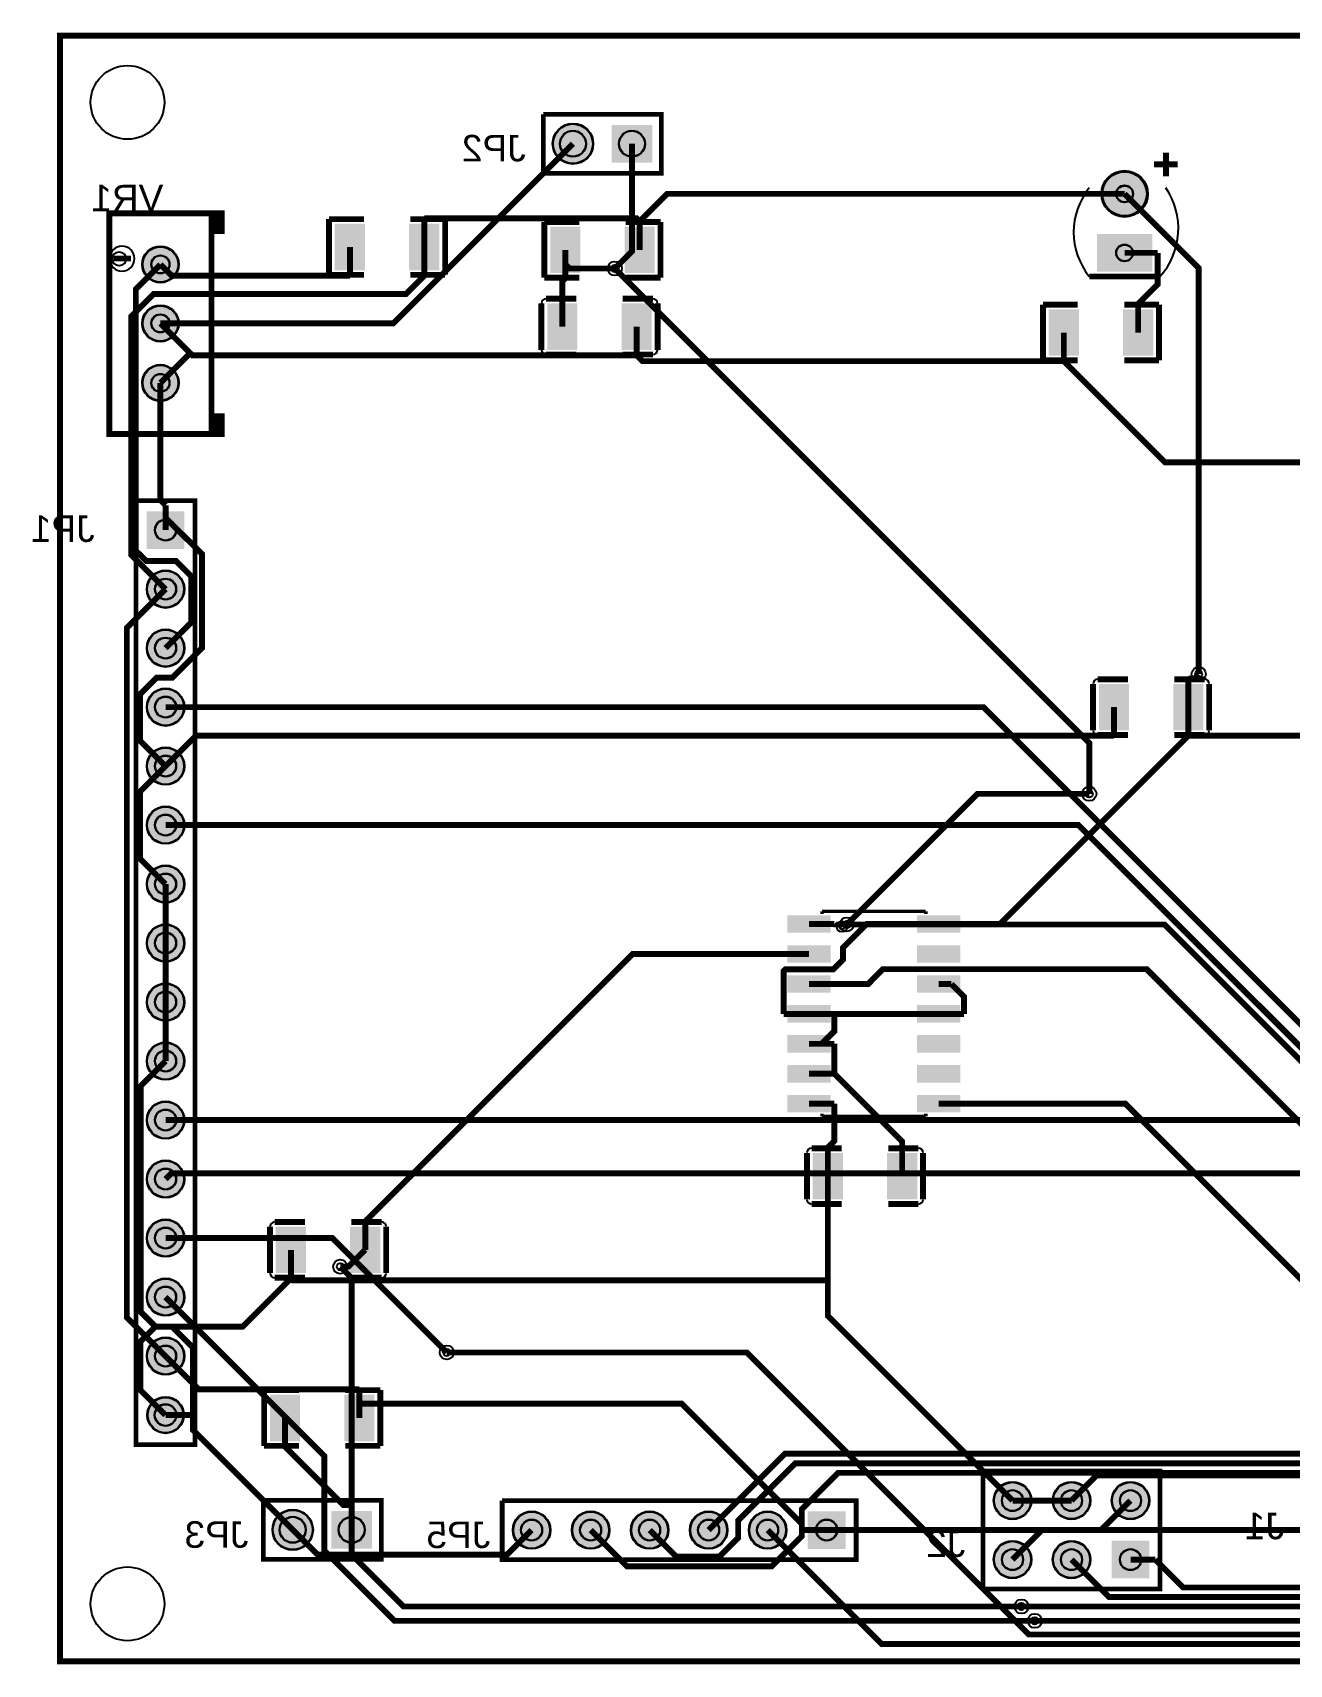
# Model space of a CAD drawing. Extents: x 229 to 5477, y -8 to 2758.
# Drawn here: x 229 to 2359, y -8 to 2758 of the extents above; entities that cross this region are included whole.
import ezdxf

# ---------------------------------------------------------------- set-up
doc = ezdxf.new("R2010")
doc.units = 9
for name, color, linetype, true_color in [('BoardOutLine', 7, 'Continuous', 0xff00ff), ('BottomLayer', 7, 'Continuous', 0x0000ff), ('BottomSilkLayer', 7, 'Continuous', 0x66cc33), ('Document', 7, 'Continuous', 0xffffff), ('Hole', 7, 'Continuous', 0x222222), ('Multi-Layer', 7, 'Continuous', 0xc0c0c0), ('TopLayer', 7, 'Continuous', 0xff0000), ('TopPasteMaskLayer', 7, 'Continuous', 0x808080), ('TopSilkLayer', 7, 'Continuous', 0xffcc00), ('TopSolderMaskLayer', 7, 'Continuous', 0x800080)]:
    doc.layers.add(name, color=color, linetype=linetype, true_color=true_color)
doc.styles.get("Standard").update_dxf_attribs({"font": 'arial.ttf'})

msp = doc.modelspace()

# ---------------------------------------------------------------- hatches: boundary and pattern name
at = {"layer": 'Multi-Layer'}
for points in [[(1111.5, 2570, 1), (1178.5, 2570, 1)], [(1278.5, 2601), (1211.5, 2601), (1211.5, 2539), (1278.5, 2539)], [(2042.6, 2485, 1), (2117.4, 2485, 1)], [(2035, 2415), (2125, 2415), (2125, 2355), (2035, 2355)], [(415.8, 2365.4, 1), (475.8, 2365.4, 1)], [(415.8, 2265.4, 1), (475.8, 2265.4, 1)], [(415.8, 2164.6, 1), (475.8, 2164.6, 1)], [(423.5, 1946), (423.5, 1884), (485.5, 1884), (485.5, 1946)], [(423.5, 1815, 1), (485.5, 1815, 1)], [(423.5, 1715, 1), (485.5, 1715, 1)], [(423.5, 1615, 1), (485.5, 1615, 1)], [(423.5, 1515, 1), (485.5, 1515, 1)], [(423.5, 1415, 1), (485.5, 1415, 1)], [(423.5, 1315, 1), (485.5, 1315, 1)], [(423.5, 1215, 1), (485.5, 1215, 1)], [(423.5, 1115, 1), (485.5, 1115, 1)], [(423.5, 1015, 1), (485.5, 1015, 1)], [(423.5, 915, 1), (485.5, 915, 1)], [(423.5, 815, 1), (485.5, 815, 1)], [(423.5, 715, 1), (485.5, 715, 1)], [(423.5, 615, 1), (485.5, 615, 1)], [(423.5, 515, 1), (485.5, 515, 1)], [(424.5, 415, 1), (484.5, 415, 1)], [(1859, 270, 1), (1921, 270, 1)], [(1959, 270, 1), (2021, 270, 1)], [(2059, 270, 1), (2121, 270, 1)], [(636.5, 220.5, 1), (703.5, 220.5, 1)], [(803.5, 251.5), (736.5, 251.5), (736.5, 189.5), (803.5, 189.5)], [(1044, 220, 1), (1106, 220, 1)], [(1144, 220, 1), (1206, 220, 1)], [(1244, 220, 1), (1306, 220, 1)], [(1344, 220, 1), (1406, 220, 1)], [(1444, 220, 1), (1506, 220, 1)], [(1606, 251), (1544, 251), (1544, 189), (1606, 189)], [(1859, 170, 1), (1921, 170, 1)], [(1959, 170, 1), (2021, 170, 1)], [(2121, 201), (2059, 201), (2059, 139), (2121, 139)]]:
    msp.add_hatch(color=256, dxfattribs=at).paths.add_polyline_path(points)
at = {"layer": 'TopLayer'}
for points in [[(743.4, 2432.4), (790.6, 2432.4), (790.6, 2357.6), (743.4, 2357.6)], [(869.4, 2432.4), (916.6, 2432.4), (916.6, 2357.6), (869.4, 2357.6)], [(1108.4, 2427.4), (1155.6, 2427.4), (1155.6, 2352.6), (1108.4, 2352.6)], [(1234.4, 2427.4), (1281.6, 2427.4), (1281.6, 2352.6), (1234.4, 2352.6)], [(1150.6, 2222.6), (1103.4, 2222.6), (1103.4, 2297.4), (1150.6, 2297.4)], [(1276.6, 2222.6), (1229.4, 2222.6), (1229.4, 2297.4), (1276.6, 2297.4)], [(1953.4, 2287.4), (2000.6, 2287.4), (2000.6, 2212.6), (1953.4, 2212.6)], [(2079.4, 2287.4), (2126.6, 2287.4), (2126.6, 2212.6), (2079.4, 2212.6)], [(2038.4, 1652.4), (2085.6, 1652.4), (2085.6, 1577.6), (2038.4, 1577.6)], [(2164.4, 1652.4), (2211.6, 1652.4), (2211.6, 1577.6), (2164.4, 1577.6)], [(1513.1, 1233.3), (1513.1, 1261.2), (1577.1, 1261.2), (1577.1, 1233.3)], [(1796.9, 1261.2), (1796.9, 1233.3), (1732.9, 1233.3), (1732.9, 1261.2)], [(1513.1, 1182.6), (1513.1, 1210.5), (1577.1, 1210.5), (1577.1, 1182.6)], [(1796.9, 1210.5), (1796.9, 1182.6), (1732.9, 1182.6), (1732.9, 1210.5)], [(1513.1, 1131.8), (1513.1, 1159.7), (1577.1, 1159.7), (1577.1, 1131.8)], [(1796.9, 1159.7), (1796.9, 1131.8), (1732.9, 1131.8), (1732.9, 1159.7)], [(1513.1, 1081), (1513.1, 1109), (1577.1, 1109), (1577.1, 1081)], [(1796.9, 1109), (1796.9, 1081), (1732.9, 1081), (1732.9, 1109)], [(1513.1, 1030.3), (1513.1, 1058.2), (1577.1, 1058.2), (1577.1, 1030.3)], [(1796.9, 1058.2), (1796.9, 1030.3), (1732.9, 1030.3), (1732.9, 1058.2)], [(1513.1, 979.5), (1513.1, 1007.4), (1577.1, 1007.4), (1577.1, 979.5)], [(1796.9, 1007.4), (1796.9, 979.5), (1732.9, 979.5), (1732.9, 1007.4)], [(1513.1, 928.8), (1513.1, 956.7), (1577.1, 956.7), (1577.1, 928.8)], [(1796.9, 956.7), (1796.9, 928.8), (1732.9, 928.8), (1732.9, 956.7)], [(1553.4, 857.4), (1600.6, 857.4), (1600.6, 782.6), (1553.4, 782.6)], [(1679.4, 857.4), (1726.6, 857.4), (1726.6, 782.6), (1679.4, 782.6)], [(643.4, 732.4), (690.6, 732.4), (690.6, 657.6), (643.4, 657.6)], [(769.4, 732.4), (816.6, 732.4), (816.6, 657.6), (769.4, 657.6)], [(633.4, 447.4), (680.6, 447.4), (680.6, 372.6), (633.4, 372.6)], [(759.4, 447.4), (806.6, 447.4), (806.6, 372.6), (759.4, 372.6)]]:
    msp.add_hatch(color=256, dxfattribs=at).paths.add_polyline_path(points)
at = {"layer": 'TopPasteMaskLayer'}
for points in [[(1111.5, 2570, 1), (1178.5, 2570, 1)], [(1278.5, 2601), (1211.5, 2601), (1211.5, 2539), (1278.5, 2539)], [(2042.6, 2485, 1), (2117.4, 2485, 1)], [(743.4, 2432.4), (790.6, 2432.4), (790.6, 2357.6), (743.4, 2357.6)], [(869.4, 2432.4), (916.6, 2432.4), (916.6, 2357.6), (869.4, 2357.6)], [(1108.4, 2427.4), (1155.6, 2427.4), (1155.6, 2352.6), (1108.4, 2352.6)], [(1234.4, 2427.4), (1281.6, 2427.4), (1281.6, 2352.6), (1234.4, 2352.6)], [(2035, 2415), (2125, 2415), (2125, 2355), (2035, 2355)], [(415.8, 2365.4, 1), (475.8, 2365.4, 1)], [(1150.6, 2222.6), (1103.4, 2222.6), (1103.4, 2297.4), (1150.6, 2297.4)], [(1276.6, 2222.6), (1229.4, 2222.6), (1229.4, 2297.4), (1276.6, 2297.4)], [(415.8, 2265.4, 1), (475.8, 2265.4, 1)], [(1953.4, 2287.4), (2000.6, 2287.4), (2000.6, 2212.6), (1953.4, 2212.6)], [(2079.4, 2287.4), (2126.6, 2287.4), (2126.6, 2212.6), (2079.4, 2212.6)], [(415.8, 2164.6, 1), (475.8, 2164.6, 1)], [(423.5, 1946), (423.5, 1884), (485.5, 1884), (485.5, 1946)], [(423.5, 1815, 1), (485.5, 1815, 1)], [(423.5, 1715, 1), (485.5, 1715, 1)], [(423.5, 1615, 1), (485.5, 1615, 1)], [(2038.4, 1652.4), (2085.6, 1652.4), (2085.6, 1577.6), (2038.4, 1577.6)], [(2164.4, 1652.4), (2211.6, 1652.4), (2211.6, 1577.6), (2164.4, 1577.6)], [(423.5, 1515, 1), (485.5, 1515, 1)], [(423.5, 1415, 1), (485.5, 1415, 1)], [(423.5, 1315, 1), (485.5, 1315, 1)], [(423.5, 1215, 1), (485.5, 1215, 1)], [(1513.1, 1233.3), (1513.1, 1261.2), (1577.1, 1261.2), (1577.1, 1233.3)], [(1796.9, 1261.2), (1796.9, 1233.3), (1732.9, 1233.3), (1732.9, 1261.2)], [(1513.1, 1182.6), (1513.1, 1210.5), (1577.1, 1210.5), (1577.1, 1182.6)], [(1796.9, 1210.5), (1796.9, 1182.6), (1732.9, 1182.6), (1732.9, 1210.5)], [(423.5, 1115, 1), (485.5, 1115, 1)], [(1513.1, 1131.8), (1513.1, 1159.7), (1577.1, 1159.7), (1577.1, 1131.8)], [(1796.9, 1159.7), (1796.9, 1131.8), (1732.9, 1131.8), (1732.9, 1159.7)], [(1513.1, 1081), (1513.1, 1109), (1577.1, 1109), (1577.1, 1081)], [(1796.9, 1109), (1796.9, 1081), (1732.9, 1081), (1732.9, 1109)], [(1513.1, 1030.3), (1513.1, 1058.2), (1577.1, 1058.2), (1577.1, 1030.3)], [(1796.9, 1058.2), (1796.9, 1030.3), (1732.9, 1030.3), (1732.9, 1058.2)], [(423.5, 1015, 1), (485.5, 1015, 1)], [(1513.1, 979.5), (1513.1, 1007.4), (1577.1, 1007.4), (1577.1, 979.5)], [(1796.9, 1007.4), (1796.9, 979.5), (1732.9, 979.5), (1732.9, 1007.4)], [(423.5, 915, 1), (485.5, 915, 1)], [(1513.1, 928.8), (1513.1, 956.7), (1577.1, 956.7), (1577.1, 928.8)], [(1796.9, 956.7), (1796.9, 928.8), (1732.9, 928.8), (1732.9, 956.7)], [(423.5, 815, 1), (485.5, 815, 1)], [(1553.4, 857.4), (1600.6, 857.4), (1600.6, 782.6), (1553.4, 782.6)], [(1679.4, 857.4), (1726.6, 857.4), (1726.6, 782.6), (1679.4, 782.6)], [(423.5, 715, 1), (485.5, 715, 1)], [(643.4, 732.4), (690.6, 732.4), (690.6, 657.6), (643.4, 657.6)], [(769.4, 732.4), (816.6, 732.4), (816.6, 657.6), (769.4, 657.6)], [(423.5, 615, 1), (485.5, 615, 1)], [(423.5, 515, 1), (485.5, 515, 1)], [(424.5, 415, 1), (484.5, 415, 1)], [(633.4, 447.4), (680.6, 447.4), (680.6, 372.6), (633.4, 372.6)], [(759.4, 447.4), (806.6, 447.4), (806.6, 372.6), (759.4, 372.6)], [(1859, 270, 1), (1921, 270, 1)], [(1959, 270, 1), (2021, 270, 1)], [(2059, 270, 1), (2121, 270, 1)], [(636.5, 220.5, 1), (703.5, 220.5, 1)], [(803.5, 251.5), (736.5, 251.5), (736.5, 189.5), (803.5, 189.5)], [(1044, 220, 1), (1106, 220, 1)], [(1144, 220, 1), (1206, 220, 1)], [(1244, 220, 1), (1306, 220, 1)], [(1344, 220, 1), (1406, 220, 1)], [(1444, 220, 1), (1506, 220, 1)], [(1606, 251), (1544, 251), (1544, 189), (1606, 189)], [(1859, 170, 1), (1921, 170, 1)], [(1959, 170, 1), (2021, 170, 1)], [(2121, 201), (2059, 201), (2059, 139), (2121, 139)]]:
    msp.add_hatch(color=256, dxfattribs=at).paths.add_polyline_path(points)
at = {"layer": 'TopSolderMaskLayer'}
for points in [[(1110.5, 2570, 1), (1179.5, 2570, 1)], [(1279.5, 2602), (1210.5, 2602), (1210.5, 2538), (1279.5, 2538)], [(2040.6, 2485, 1), (2119.4, 2485, 1)], [(741.4, 2434.4), (792.6, 2434.4), (792.6, 2355.6), (741.4, 2355.6)], [(867.4, 2434.4), (918.6, 2434.4), (918.6, 2355.6), (867.4, 2355.6)], [(1106.4, 2429.4), (1157.6, 2429.4), (1157.6, 2350.6), (1106.4, 2350.6)], [(1232.4, 2429.4), (1283.6, 2429.4), (1283.6, 2350.6), (1232.4, 2350.6)], [(2033, 2417), (2127, 2417), (2127, 2353), (2033, 2353)], [(414.8, 2365.4, 1), (476.8, 2365.4, 1)], [(414.8, 2265.4, 1), (476.8, 2265.4, 1)], [(1152.6, 2220.6), (1101.4, 2220.6), (1101.4, 2299.4), (1152.6, 2299.4)], [(1278.6, 2220.6), (1227.4, 2220.6), (1227.4, 2299.4), (1278.6, 2299.4)], [(1951.4, 2289.4), (2002.6, 2289.4), (2002.6, 2210.6), (1951.4, 2210.6)], [(2077.4, 2289.4), (2128.6, 2289.4), (2128.6, 2210.6), (2077.4, 2210.6)], [(414.8, 2164.6, 1), (476.8, 2164.6, 1)], [(422.5, 1947), (422.5, 1883), (486.5, 1883), (486.5, 1947)], [(422.5, 1815, 1), (486.5, 1815, 1)], [(422.5, 1715, 1), (486.5, 1715, 1)], [(422.5, 1615, 1), (486.5, 1615, 1)], [(2036.4, 1654.4), (2087.6, 1654.4), (2087.6, 1575.6), (2036.4, 1575.6)], [(2162.4, 1654.4), (2213.6, 1654.4), (2213.6, 1575.6), (2162.4, 1575.6)], [(422.5, 1515, 1), (486.5, 1515, 1)], [(422.5, 1415, 1), (486.5, 1415, 1)], [(422.5, 1315, 1), (486.5, 1315, 1)], [(422.5, 1215, 1), (486.5, 1215, 1)], [(1508.6, 1232.5), (1508.6, 1262.1), (1581.6, 1262.1), (1581.6, 1232.5)], [(1801.4, 1262.1), (1801.4, 1232.5), (1728.4, 1232.5), (1728.4, 1262.1)], [(1508.6, 1181.7), (1508.6, 1211.3), (1581.6, 1211.3), (1581.6, 1181.7)], [(1801.4, 1211.3), (1801.4, 1181.7), (1728.4, 1181.7), (1728.4, 1211.3)], [(422.5, 1115, 1), (486.5, 1115, 1)], [(1508.6, 1130.9), (1508.6, 1160.5), (1581.6, 1160.5), (1581.6, 1130.9)], [(1801.4, 1160.5), (1801.4, 1130.9), (1728.4, 1130.9), (1728.4, 1160.5)], [(1508.6, 1080.2), (1508.6, 1109.8), (1581.6, 1109.8), (1581.6, 1080.2)], [(1801.4, 1109.8), (1801.4, 1080.2), (1728.4, 1080.2), (1728.4, 1109.8)], [(1508.6, 1029.5), (1508.6, 1059.1), (1581.6, 1059.1), (1581.6, 1029.5)], [(1801.4, 1059.1), (1801.4, 1029.5), (1728.4, 1029.5), (1728.4, 1059.1)], [(422.5, 1015, 1), (486.5, 1015, 1)], [(1508.6, 978.7), (1508.6, 1008.3), (1581.6, 1008.3), (1581.6, 978.7)], [(1801.4, 1008.3), (1801.4, 978.7), (1728.4, 978.7), (1728.4, 1008.3)], [(422.5, 915, 1), (486.5, 915, 1)], [(1508.6, 927.9), (1508.6, 957.5), (1581.6, 957.5), (1581.6, 927.9)], [(1801.4, 957.5), (1801.4, 927.9), (1728.4, 927.9), (1728.4, 957.5)], [(1551.4, 859.4), (1602.6, 859.4), (1602.6, 780.6), (1551.4, 780.6)], [(1677.4, 859.4), (1728.6, 859.4), (1728.6, 780.6), (1677.4, 780.6)], [(422.5, 815, 1), (486.5, 815, 1)], [(422.5, 715, 1), (486.5, 715, 1)], [(641.4, 734.4), (692.6, 734.4), (692.6, 655.6), (641.4, 655.6)], [(767.4, 734.4), (818.6, 734.4), (818.6, 655.6), (767.4, 655.6)], [(422.5, 615, 1), (486.5, 615, 1)], [(422.5, 515, 1), (486.5, 515, 1)], [(423.5, 415, 1), (485.5, 415, 1)], [(631.4, 449.4), (682.6, 449.4), (682.6, 370.6), (631.4, 370.6)], [(757.4, 449.4), (808.6, 449.4), (808.6, 370.6), (757.4, 370.6)], [(1858, 270, 1), (1922, 270, 1)], [(1958, 270, 1), (2022, 270, 1)], [(2058, 270, 1), (2122, 270, 1)], [(635.5, 220.5, 1), (704.5, 220.5, 1)], [(804.5, 252.5), (735.5, 252.5), (735.5, 188.5), (804.5, 188.5)], [(1043, 220, 1), (1107, 220, 1)], [(1143, 220, 1), (1207, 220, 1)], [(1243, 220, 1), (1307, 220, 1)], [(1343, 220, 1), (1407, 220, 1)], [(1443, 220, 1), (1507, 220, 1)], [(1607, 252), (1543, 252), (1543, 188), (1607, 188)], [(1858, 170, 1), (1922, 170, 1)], [(1958, 170, 1), (2022, 170, 1)], [(2122, 202), (2058, 202), (2058, 138), (2122, 138)]]:
    msp.add_hatch(color=256, dxfattribs=at).paths.add_polyline_path(points)

# ---------------------------------------------------------------- linework, layer by layer
at = {"layer": 'BoardOutLine', "const_width": 10}
msp.add_lwpolyline([(275.6, 2753.3), (5472.4, 2753.3), (5472.4, -2.6), (275.6, -2.6), (275.6, 2753.3)], close=True, dxfattribs=at)
at = {"layer": 'BottomLayer', "const_width": 10}
for points in [[(1145, 2570), (840.4, 2265.4), (445.8, 2265.4)], [(1245, 2570), (1245, 2387.4), (1216.1, 2358.5)], [(2080, 2485), (2205.6, 2359.4), (2205.6, 1670.9)], [(454.5, 1715), (498, 1758.5), (498, 1836.8), (472.1, 1862.8), (421.6, 1862.8), (404.2, 1880.1), (404.2, 2323.8), (445.8, 2365.4)], [(1216.1, 2358.5), (2020.1, 1554.4), (2020.1, 1468)], [(454.5, 1957.1), (445.8, 1965.7), (445.8, 2164.6)], [(454.5, 1936), (516.2, 1874.4), (516.2, 1714.9), (466.3, 1665), (439.3, 1665), (411.1, 1636.7), (411.1, 1558.4), (454.5, 1515)], [(454.5, 1936), (454.5, 1957.1)], [(454.5, 1915), (454.5, 1936)], [(454.5, 515), (388.9, 580.6), (388.9, 1749.4), (454.5, 1815)], [(3690, 170), (3640, 220), (3640, 286.3), (3139, 787.3), (2668.1, 787.3), (1840.5, 1615), (454.5, 1615)], [(454.5, 1515), (411, 1471.6), (411, 1358.4), (454.5, 1315)], [(3590, 170), (3540, 220), (3540, 285.5), (3062.6, 762.9), (2654.1, 762.9), (2002, 1415), (454.5, 1415)], [(454.5, 1315), (454.5, 1215)], [(3290, 270), (2862.3, 697.7), (2696.6, 697.7), (2147.7, 1246.6), (1609.2, 1246.6)], [(454.5, 1215), (454.5, 1115)], [(454.5, 1115), (454.5, 1015)], [(500.8, 415), (500.8, 529.2), (465, 565), (437.3, 565), (412.4, 589.9), (412.4, 972.9), (454.5, 1015)], [(454.5, 915), (454.5, 915), (2428.6, 915), (2884.9, 458.6), (3067.6, 458.6), (3240, 286.3), (3240, 253.5), (3268.6, 224.9), (3310.6, 224.9), (3340, 254.3), (3340, 285), (3370.1, 315.1), (3410.1, 315.1), (3440, 285.2), (3440, 220), (3490, 170)], [(454.5, 815), (464.4, 824.9), (2495.9, 824.9), (2509.4, 811.4), (2509.4, 801), (2978.7, 331.7), (3093.9, 331.7), (3144.9, 280.7), (3144.9, 248.6), (3173.5, 220), (3204.9, 220), (3235.1, 189.7), (3235.1, 159.5), (3274.1, 120.5), (3340.5, 120.5), (3390, 170)], [(454.5, 715), (737.2, 715), (931.1, 521.1)], [(770, 220.5), (770, 647.1), (750.7, 666.4)], [(454.5, 615), (723.5, 345.9), (723.5, 185.3), (842.7, 66.2), (1927.6, 66.2)], [(500.8, 415), (454.5, 415)], [(670, 220.5), (500.8, 389.7), (500.8, 415), (500.8, 415)], [(1275, 220), (1320.1, 174.9), (1393.2, 174.9), (1425, 206.7), (1425, 236.5), (1521.8, 333.2), (2626.8, 333.2), (2690, 270)], [(1375, 220), (1504.4, 349.4), (2710.6, 349.4), (2790, 270)], [(1175, 220), (1236.3, 158.7), (1481.8, 158.7), (1532.9, 209.8), (1532.9, 255.6), (1594.5, 317.1), (2606.6, 317.1), (2640, 283.8), (2640, 254.6), (2679.5, 215.1), (2690, 215.1)], [(2090, 270), (2040, 220), (1575, 220)], [(770, 220.5), (770, 178.4)], [(770, 178.4), (858, 90.5), (1905, 90.5)], [(2090, 170), (2132.1, 170)], [(2132.1, 170), (2179.4, 122.7), (3042.7, 122.7), (3090, 170)]]:
    msp.add_lwpolyline(points, dxfattribs=at)
at = {"layer": 'BottomSilkLayer'}
for points, const_width in [([(1095, 2620), (1220, 2620)], 7.99), ([(1095, 2620), (1095, 2520), (1295, 2520), (1295, 2620), (1220, 2620)], 8), ([(395.8, 2375.4), (380.8, 2375.4), (365.8, 2375.4), (380.8, 2375.4)], 10), ([(404.5, 1890), (404.5, 1965), (504.5, 1965), (504.5, 365), (404.5, 365), (404.5, 465)], 8), ([(404.5, 465), (404.5, 1890)], 7.99), ([(1840, 120), (1840, 320), (2140, 320), (2140, 120), (1840, 120), (2031.7, 120)], 8), ([(620, 270.5), (745, 270.5)], 7.99), ([(620, 270.5), (620, 170.5), (820, 170.5), (820, 270.5), (745, 270.5)], 8), ([(1550, 270), (1625, 270), (1625, 170), (1025, 170), (1025, 270)], 8), ([(1025, 270), (1550, 270)], 7.99)]:
    msp.add_lwpolyline(points, dxfattribs=dict(at, const_width=const_width))
at = {"layer": 'BottomSilkLayer', "const_width": 10}
for points in [[(532.4, 2452), (359.2, 2452), (359.2, 2078), (532.4, 2078), (532.4, 2452)], [(549.8, 2452), (541.9, 2452), (541.9, 2422), (549.8, 2422), (549.8, 2452)], [(549.8, 2108), (541.9, 2108), (541.9, 2078), (549.8, 2078), (549.8, 2108)]]:
    msp.add_lwpolyline(points, close=True, dxfattribs=at)
at = {"layer": 'BottomSilkLayer'}
msp.add_arc((380.8, 2375.2), 21.2, 180.5402, 179.4598, dxfattribs=at)
at = {"layer": 'Document'}
msp.add_circle((375.8, 2375), 11.8, dxfattribs=at)
at = {"layer": 'Hole'}
for centre in [(1216.1, 2358.5), (2205.6, 1670.9), (2020.1, 1468), (1609.2, 1246.6), (750.7, 666.4), (931.1, 521.1), (1905, 90.5), (1927.6, 66.2)]:
    msp.add_circle(centre, 6, dxfattribs=at)
at = {"layer": 'Multi-Layer'}
for centre, radius in [((390, 2640), 62.5), ((1145, 2570), 33.5), ((1145, 2570), 21.7), ((1245, 2570), 21.7), ((2080, 2485), 37.4), ((2080, 2485), 13.8), ((445.8, 2365.4), 30), ((445.8, 2365.4), 15), ((2080, 2385), 13.8), ((1216.1, 2358.5), 12), ((445.8, 2265.4), 30), ((445.8, 2265.4), 15), ((445.8, 2164.6), 30), ((445.8, 2164.6), 15), ((454.5, 1915), 17.5), ((454.5, 1815), 31), ((454.5, 1815), 17.5), ((454.5, 1715), 31), ((454.5, 1715), 17.5), ((2205.6, 1670.9), 12), ((454.5, 1615), 31), ((454.5, 1615), 17.5), ((454.5, 1515), 31), ((454.5, 1515), 17.5), ((2020.1, 1468), 12), ((454.5, 1415), 31), ((454.5, 1415), 17.5), ((454.5, 1315), 31), ((454.5, 1315), 17.5), ((454.5, 1215), 31), ((1609.2, 1246.6), 12), ((454.5, 1215), 17.5), ((454.5, 1115), 31), ((454.5, 1115), 17.5), ((454.5, 1015), 31), ((454.5, 1015), 17.5), ((454.5, 915), 31), ((454.5, 915), 17.5), ((454.5, 815), 31), ((454.5, 815), 17.5), ((454.5, 715), 31), ((454.5, 715), 17.5), ((750.7, 666.4), 12), ((454.5, 615), 31), ((454.5, 615), 17.5), ((454.5, 515), 31), ((454.5, 515), 17.5), ((931.1, 521.1), 12), ((454.5, 415), 30), ((454.5, 415), 18), ((1890, 270), 31), ((1890, 270), 17.5), ((1990, 270), 31), ((1990, 270), 17.5), ((2090, 270), 31), ((2090, 270), 17.5), ((670, 220.5), 33.5), ((1075, 220), 31), ((1175, 220), 31), ((1275, 220), 31), ((1375, 220), 31), ((1475, 220), 31), ((670, 220.5), 21.7), ((770, 220.5), 21.7), ((1075, 220), 17.5), ((1175, 220), 17.5), ((1275, 220), 17.5), ((1375, 220), 17.5), ((1475, 220), 17.5), ((1575, 220), 17.5), ((1890, 170), 31), ((1990, 170), 31), ((1890, 170), 17.5), ((1990, 170), 17.5), ((2090, 170), 17.5), ((390, 95), 62.5), ((1905, 90.5), 12), ((1927.6, 66.2), 12)]:
    msp.add_circle(centre, radius, dxfattribs=at)
at = {"layer": 'TopLayer', "const_width": 10}
for points in [[(2080, 2485), (1304.5, 2485), (1258, 2438.5)], [(893, 2443.5), (1253, 2443.5), (1258, 2438.5)], [(893, 2419.2), (893, 2443.5)], [(1258, 2390), (1258, 2438.5)], [(893, 2419.2), (893, 2395)], [(767, 2395), (767, 2346.5)], [(893, 2395), (893, 2346.5)], [(1132, 2365.7), (1132, 2390)], [(2080, 2385), (2136.1, 2385)], [(2103, 2298.5), (2136.1, 2331.6), (2136.1, 2385)], [(893, 2346.5), (861.9, 2315.4), (434.7, 2315.4), (396.6, 2277.3), (396.6, 1872.9), (454.5, 1815)], [(767, 2346.5), (464.7, 2346.5), (445.8, 2365.4)], [(1132, 2365.7), (1132, 2341.5)], [(1132, 2365.7), (1139.3, 2358.5), (1216.1, 2358.5)], [(1132, 2341.5), (1127, 2336.5), (1127, 2260)], [(2103, 2250), (2103, 2298.5)], [(496.2, 2215), (445.8, 2265.4)], [(1253, 2260), (1253, 2211.5)], [(1977, 2250), (1977, 2201.5)], [(445.8, 2164.6), (496.2, 2215)], [(1253, 2211.5), (499.7, 2211.5), (496.2, 2215)], [(1977, 2201.5), (1263, 2201.5), (1253, 2211.5)], [(4680.1, 2030), (2148.5, 2030), (1977, 2201.5)], [(2188, 1566.5), (4609.3, 1566.5), (4767, 1724.2)], [(2205.6, 1670.9), (2198.2, 1663.5), (2188, 1663.5)], [(2188, 1615), (2188, 1663.5)], [(2062, 1615), (2062, 1566.5)], [(2188, 1615), (2188, 1566.5)], [(2062, 1566.5), (506, 1566.5), (454.5, 1515)], [(1764.9, 1247.3), (1868.8, 1247.3), (2188, 1566.5)], [(2020.1, 1468), (1830.6, 1468), (1609.2, 1246.6)], [(1502.1, 1095), (1502.1, 1167.8), (1505, 1170.7), (1586.6, 1170.7), (1602.9, 1187.1), (1602.9, 1207.5), (1642.7, 1247.3), (1764.9, 1247.3)], [(1545.1, 1247.3), (1588.1, 1247.3)], [(1588.1, 1247.3), (1588.9, 1246.6), (1609.2, 1246.6)], [(1545.1, 1196.5), (1246, 1196.5), (793, 743.5)], [(1545.1, 1145.7), (1645.4, 1145.7), (1670.4, 1170.8), (2117.4, 1170.8), (2486.3, 801.8)], [(1764.9, 1145.7), (1786.4, 1145.7)], [(1786.4, 1145.7), (1807.9, 1124.2), (1807.9, 1095)], [(1545.1, 1095), (1502.1, 1095)], [(1547, 1095), (1545.1, 1095)], [(1547, 1095), (1588.1, 1095)], [(1566.6, 1044.3), (1588.1, 1065.8), (1588.1, 1095)], [(1764.9, 1095), (1588.1, 1095)], [(1786.4, 1095), (1764.9, 1095)], [(1786.4, 1095), (1807.9, 1095)], [(1545.1, 1044.3), (1566.6, 1044.3)], [(1566.6, 1044.3), (1588.1, 1044.3)], [(1588.1, 993.5), (1588.1, 1044.3)], [(1545.1, 993.5), (1584.1, 993.5)], [(1584.1, 993.5), (1588.1, 993.5)], [(1588.1, 993.5), (1703, 878.6), (1703, 820)], [(1545.1, 942.7), (1588.1, 942.7)], [(1588.1, 942.7), (1588.1, 879.6), (1577, 868.5)], [(1764.9, 942.7), (2081.4, 942.7), (2740, 284), (2740, 220), (2790, 170)], [(1577, 844.2), (1577, 868.5)], [(1577, 844.2), (1577, 820)], [(1577, 820), (1577, 643.3)], [(793, 695), (793, 743.5)], [(667, 695), (667, 646.5)], [(750.7, 666.4), (764.4, 666.4), (793, 695)], [(667, 646.5), (585.5, 565), (437.5, 565), (411.9, 539.4), (411.9, 457.5), (454.5, 415)], [(1577, 643.3), (670.2, 643.3), (667, 646.5)], [(1577, 643.3), (1577, 583), (1890, 270)], [(3290, 170), (3163.1, 43.1), (1917.7, 43.1), (1439.6, 521.1), (931.1, 521.1)], [(783, 458.5), (511, 458.5), (454.5, 515)], [(783, 434.2), (783, 458.5)], [(657, 410), (657, 361.5)], [(783, 410), (783, 434.2)], [(783, 434.2), (1329.2, 434.2), (1532.9, 230.5), (1532.9, 220)], [(657, 361.5), (755.9, 262.6), (770, 262.6)], [(1990, 270), (2032.5, 312.5), (2547.5, 312.5), (2590, 270)], [(770, 220.5), (770, 262.6)], [(3590, 270), (3540, 220), (3371.3, 220), (3340, 188.7), (3340, 152.4), (3214.6, 27), (1668, 27), (1475, 220)], [(1990, 270), (1890, 270)], [(3390, 270), (3335.1, 215.1), (3171.2, 215.1), (3144.9, 188.8), (3144.9, 157.5), (3077.8, 90.5), (1905, 90.5)], [(670, 220.5), (712.1, 178.4), (1033.4, 178.4), (1075, 220)], [(1575, 220), (1532.9, 220)], [(1890, 170), (1940, 220), (2703.8, 220), (2740, 183.8), (2740, 156.2), (2773.5, 122.7), (2842.7, 122.7), (2890, 170)], [(3190, 170), (3086.2, 66.2), (1927.6, 66.2)], [(1990, 170), (2053.4, 106.6), (2926.6, 106.6), (2990, 170)]]:
    msp.add_lwpolyline(points, dxfattribs=at)
at = {"layer": 'TopPasteMaskLayer'}
for centre, radius in [((1145, 2570), 33.5), ((1145, 2570), 21.7), ((1245, 2570), 21.7), ((2080, 2485), 37.4), ((2080, 2485), 13.8), ((445.8, 2365.4), 30), ((445.8, 2365.4), 15), ((2080, 2385), 13.8), ((445.8, 2265.4), 30), ((445.8, 2265.4), 15), ((445.8, 2164.6), 30), ((445.8, 2164.6), 15), ((454.5, 1915), 17.5), ((454.5, 1815), 31), ((454.5, 1815), 17.5), ((454.5, 1715), 31), ((454.5, 1715), 17.5), ((454.5, 1615), 31), ((454.5, 1615), 17.5), ((454.5, 1515), 31), ((454.5, 1515), 17.5), ((454.5, 1415), 31), ((454.5, 1415), 17.5), ((454.5, 1315), 31), ((454.5, 1315), 17.5), ((454.5, 1215), 31), ((454.5, 1215), 17.5), ((454.5, 1115), 31), ((454.5, 1115), 17.5), ((454.5, 1015), 31), ((454.5, 1015), 17.5), ((454.5, 915), 31), ((454.5, 915), 17.5), ((454.5, 815), 31), ((454.5, 815), 17.5), ((454.5, 715), 31), ((454.5, 715), 17.5), ((454.5, 615), 31), ((454.5, 615), 17.5), ((454.5, 515), 31), ((454.5, 515), 17.5), ((454.5, 415), 30), ((454.5, 415), 18), ((1890, 270), 31), ((1890, 270), 17.5), ((1990, 270), 31), ((1990, 270), 17.5), ((2090, 270), 31), ((2090, 270), 17.5), ((670, 220.5), 33.5), ((1075, 220), 31), ((1175, 220), 31), ((1275, 220), 31), ((1375, 220), 31), ((1475, 220), 31), ((670, 220.5), 21.7), ((770, 220.5), 21.7), ((1075, 220), 17.5), ((1175, 220), 17.5), ((1275, 220), 17.5), ((1375, 220), 17.5), ((1475, 220), 17.5), ((1575, 220), 17.5), ((1890, 170), 31), ((1990, 170), 31), ((1890, 170), 17.5), ((1990, 170), 17.5), ((2090, 170), 17.5)]:
    msp.add_circle(centre, radius, dxfattribs=at)
at = {"layer": 'TopSilkLayer'}
for points, const_width in [([(2150, 2555), (2150, 2515)], 10), ([(2130, 2535), (2170, 2535)], 10), ([(731.6, 2442.2), (731.6, 2347.8)], 10), ([(790.6, 2442.2), (731.6, 2442.2)], 10), ([(869.4, 2442.2), (928.4, 2442.2)], 10), ([(928.4, 2442.2), (928.4, 2347.8)], 10), ([(1096.6, 2437.2), (1096.6, 2342.8)], 10), ([(1155.6, 2437.2), (1096.6, 2437.2)], 10), ([(1234.4, 2437.2), (1293.4, 2437.2)], 10), ([(1293.4, 2437.2), (1293.4, 2342.8)], 10), ([(790.6, 2347.8), (731.6, 2347.8)], 10), ([(869.4, 2347.8), (928.4, 2347.8)], 10), ([(1155.6, 2342.8), (1096.6, 2342.8)], 10), ([(1234.4, 2342.8), (1293.4, 2342.8)], 10), ([(2020, 2345), (2140, 2345)], 10), ([(1091.6, 2220.6), (1091.6, 2299.4)], 10), ([(1099.4, 2307.2), (1103.4, 2307.2)], 10), ([(1150.6, 2307.2), (1103.4, 2307.2)], 10), ([(1229.4, 2307.2), (1276.6, 2307.2)], 10), ([(1280.6, 2307.2), (1276.6, 2307.2)], 10), ([(1288.4, 2220.6), (1288.4, 2299.4)], 10), ([(1941.6, 2297.2), (1941.6, 2202.8)], 10), ([(2000.6, 2297.2), (1941.6, 2297.2)], 10), ([(2079.4, 2297.2), (2138.4, 2297.2)], 10), ([(2138.4, 2297.2), (2138.4, 2202.8)], 10), ([(1099.4, 2212.8), (1103.4, 2212.8)], 10), ([(1150.6, 2212.8), (1103.4, 2212.8)], 10), ([(1229.4, 2212.8), (1276.6, 2212.8)], 10), ([(1280.6, 2212.8), (1276.6, 2212.8)], 10), ([(2000.6, 2202.8), (1941.6, 2202.8)], 10), ([(2079.4, 2202.8), (2138.4, 2202.8)], 10), ([(2034.4, 1662.2), (2038.4, 1662.2)], 10), ([(2085.6, 1662.2), (2038.4, 1662.2)], 10), ([(2164.4, 1662.2), (2211.6, 1662.2)], 10), ([(2215.6, 1662.2), (2211.6, 1662.2)], 10), ([(2026.6, 1654.4), (2026.6, 1575.6)], 10), ([(2223.4, 1654.4), (2223.4, 1575.6)], 10), ([(2034.4, 1567.8), (2038.4, 1567.8)], 10), ([(2085.6, 1567.8), (2038.4, 1567.8)], 10), ([(2164.4, 1567.8), (2211.6, 1567.8)], 10), ([(2215.6, 1567.8), (2211.6, 1567.8)], 10), ([(1567, 1268.9), (1567, 1264.4)], 5.99), ([(1743, 1268.9), (1567, 1268.9)], 5.99), ([(1743, 1268.9), (1743, 1264.4)], 5.99), ([(1567, 925.6), (1567, 921.1)], 5.99), ([(1743, 921.1), (1567, 921.1)], 5.99), ([(1743, 925.6), (1743, 921.1)], 5.99), ([(1541.6, 859.4), (1541.6, 780.6)], 10), ([(1549.4, 867.2), (1553.4, 867.2)], 10), ([(1600.6, 867.2), (1553.4, 867.2)], 10), ([(1679.4, 867.2), (1726.6, 867.2)], 10), ([(1730.6, 867.2), (1726.6, 867.2)], 10), ([(1738.4, 859.4), (1738.4, 780.6)], 10), ([(1549.4, 772.8), (1553.4, 772.8)], 10), ([(1600.6, 772.8), (1553.4, 772.8)], 10), ([(1679.4, 772.8), (1726.6, 772.8)], 10), ([(1730.6, 772.8), (1726.6, 772.8)], 10), ([(639.4, 742.2), (643.4, 742.2)], 10), ([(690.6, 742.2), (643.4, 742.2)], 10), ([(769.4, 742.2), (816.6, 742.2)], 10), ([(820.6, 742.2), (816.6, 742.2)], 10), ([(631.6, 734.4), (631.6, 655.6)], 10), ([(828.4, 734.4), (828.4, 655.6)], 10), ([(639.4, 647.8), (643.4, 647.8)], 10), ([(690.6, 647.8), (643.4, 647.8)], 10), ([(769.4, 647.8), (816.6, 647.8)], 10), ([(820.6, 647.8), (816.6, 647.8)], 10), ([(621.6, 457.2), (621.6, 362.8)], 10), ([(680.6, 457.2), (621.6, 457.2)], 10), ([(759.4, 457.2), (818.4, 457.2)], 10), ([(818.4, 457.2), (818.4, 362.8)], 10), ([(680.6, 362.8), (621.6, 362.8)], 10), ([(759.4, 362.8), (818.4, 362.8)], 10)]:
    msp.add_lwpolyline(points, dxfattribs=dict(at, const_width=const_width))
for radius in [9, 4.5]:
    msp.add_circle((1601.1, 1243), radius, dxfattribs=at)
for centre, radius, start, end in [((2113.4, 2420), 119.8, 141.2277, 218.7723), ((2049.6, 2426.4), 121.6, 318.0058, 34.366), ((1099.4, 2299.4), 7.87, 90, 180), ((1280.6, 2299.4), 7.87, 0, 90), ((1099.4, 2220.6), 7.87, 180, 270), ((1280.6, 2220.6), 7.87, 270, 0), ((2034.4, 1654.4), 7.87, 90, 180), ((2215.6, 1654.4), 7.87, 0, 90), ((2034.4, 1575.6), 7.87, 180, 270), ((2215.6, 1575.6), 7.87, 270, 0), ((1549.4, 859.4), 7.87, 90, 180), ((1730.6, 859.4), 7.87, 0, 90), ((1549.4, 780.6), 7.87, 180, 270), ((1730.6, 780.6), 7.87, 270, 0), ((639.4, 734.4), 7.87, 90, 180), ((820.6, 734.4), 7.87, 0, 90), ((639.4, 655.6), 7.87, 180, 270), ((820.6, 655.6), 7.87, 270, 0)]:
    msp.add_arc(centre, radius, start, end, dxfattribs=at)
at = {"layer": 'TopSolderMaskLayer'}
for centre, radius in [((1145, 2570), 34.5), ((1145, 2570), 22.3), ((1245, 2570), 22.3), ((2080, 2485), 39.4), ((2080, 2485), 14.5), ((445.8, 2365.4), 31), ((445.8, 2365.4), 15.5), ((2080, 2385), 14.4), ((445.8, 2265.4), 31), ((445.8, 2265.4), 15.5), ((445.8, 2164.6), 31), ((445.8, 2164.6), 15.5), ((454.5, 1915), 18.1), ((454.5, 1815), 32), ((454.5, 1815), 18.1), ((454.5, 1715), 32), ((454.5, 1715), 18.1), ((454.5, 1615), 32), ((454.5, 1615), 18.1), ((454.5, 1515), 32), ((454.5, 1515), 18.1), ((454.5, 1415), 32), ((454.5, 1415), 18.1), ((454.5, 1315), 32), ((454.5, 1315), 18.1), ((454.5, 1215), 32), ((454.5, 1215), 18.1), ((454.5, 1115), 32), ((454.5, 1115), 18.1), ((454.5, 1015), 32), ((454.5, 1015), 18.1), ((454.5, 915), 32), ((454.5, 915), 18.1), ((454.5, 815), 32), ((454.5, 815), 18.1), ((454.5, 715), 32), ((454.5, 715), 18.1), ((454.5, 615), 32), ((454.5, 615), 18.1), ((454.5, 515), 32), ((454.5, 515), 18.1), ((454.5, 415), 31), ((454.5, 415), 18.6), ((1890, 270), 32), ((1890, 270), 18.1), ((1990, 270), 32), ((1990, 270), 18.1), ((2090, 270), 32), ((2090, 270), 18.1), ((670, 220.5), 34.5), ((1075, 220), 32), ((1175, 220), 32), ((1275, 220), 32), ((1375, 220), 32), ((1475, 220), 32), ((670, 220.5), 22.3), ((770, 220.5), 22.3), ((1075, 220), 18.1), ((1175, 220), 18.1), ((1275, 220), 18.1), ((1375, 220), 18.1), ((1475, 220), 18.1), ((1575, 220), 18.1), ((1890, 170), 32), ((1990, 170), 32), ((1890, 170), 18.1), ((1990, 170), 18.1), ((2090, 170), 18.1)]:
    msp.add_circle(centre, radius, dxfattribs=at)

# ---------------------------------------------------------------- texts
at = {"layer": 'BottomSilkLayer', "text_generation_flag": 2}
for s, p in [('JP2', (1065, 2540)), ('VR1', (450.8, 2455.4)), ('JP1', (334.5, 1895)), ('J1', (2350, 204.5)), ('JP3', (595, 190)), ('JP5', (1005, 189.5)), ('J2', (1810, 174.5))]:
    msp.add_text(s, height=45, dxfattribs=at).set_placement(p)

doc.saveas('drawing.dxf')
